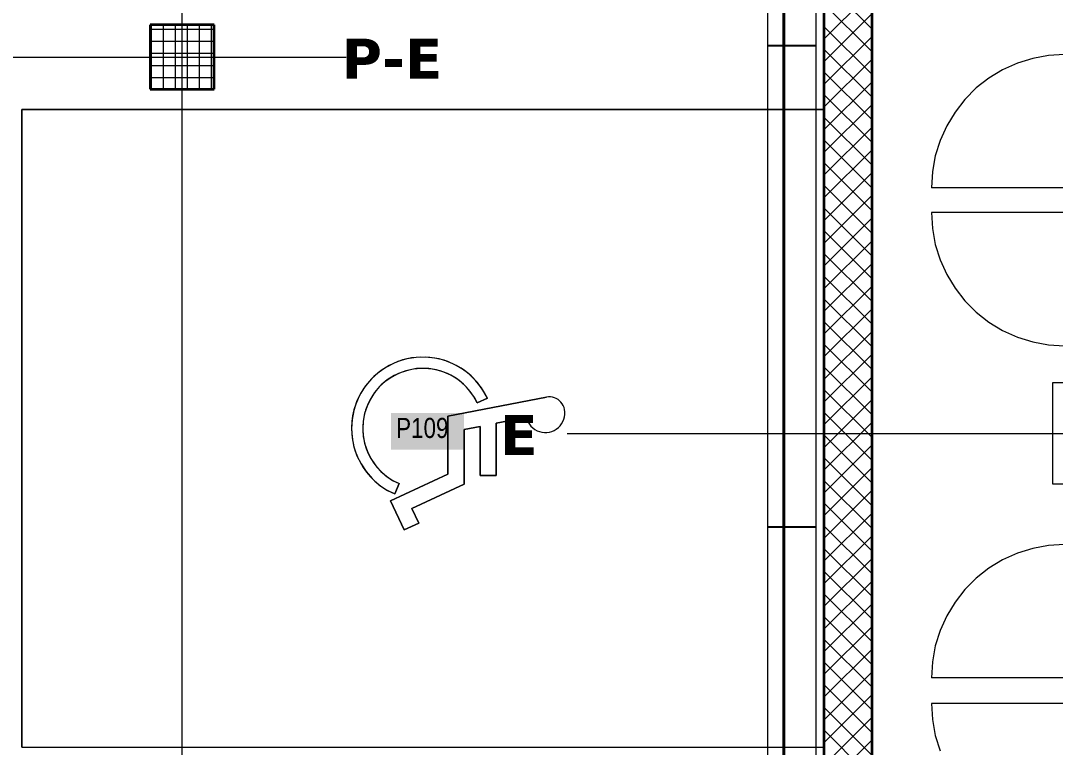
# Model space of a CAD drawing. Extents: x -882 to 613, y -179 to 707.
# Drawn here: x 5.4 to 134.3, y 127.8 to 218.3 of the extents above; entities that cross this region are included whole.
import ezdxf
from ezdxf.lldxf.tags import DXFTag

# ---------------------------------------------------------------- set-up
doc = ezdxf.new("R2010")
doc.units = 0
doc.layers.get('0').update_dxf_attribs({"lineweight": 13})
for name, color, linetype, lineweight, true_color in [('A-____-MATC-OTLN', 7, 'Strichpunkt - Mittel', 40, 0x0080ff), ('EL01_WAN_Trassen', 40, 'Continuous', 13, 0xffbf00), ('S-GRID-____-IDEN', 7, 'Continuous', 9, 0x5555aa)]:
    doc.layers.add(name, color=color, linetype=linetype, lineweight=lineweight, true_color=true_color)
for name, color, linetype, lineweight in [('A-DOOR-OPNG-OTLN', 7, 'Continuous', 9), ('A-FLOR-____-OVHD', 7, 'Strichpunkt - Fein', 9), ('A-WALL-____-MCUT', 7, 'Continuous', 35), ('A-WALL-____-PATT', 7, 'Continuous', 35), ('C-PRKG-____-IDEN', 7, 'Continuous', 5), ('C-PRKG-____-OTLN', 7, 'Continuous', 9), ('S-COLS-____-MCUT', 7, 'Continuous', 35), ('S-COLS-____-OTLN', 7, 'Continuous', 9), ('S-GRID-____-OTLN', 7, 'Continuous', 5)]:
    doc.layers.add(name, color=color, linetype=linetype, lineweight=lineweight)
doc.styles.get("Standard").update_dxf_attribs({"font": 'arial.ttf'})
tags = doc.linetypes.add('_Rasterlinie_', pattern=[0.375, 0.2, -0.05, 0.075, -0.05]).pattern_tags.tags
tags[10:11] = [DXFTag(74, 4), DXFTag(75, 0), DXFTag(340, '0'), DXFTag(46, 1.0), DXFTag(50, 0.0), DXFTag(44, 0.0), DXFTag(45, 0.0)]
tags[8:9] = [DXFTag(74, 4), DXFTag(75, 0), DXFTag(340, '0'), DXFTag(46, 1.0), DXFTag(50, 0.0), DXFTag(44, 0.0), DXFTag(45, 0.0)]
tags[6:7] = [DXFTag(74, 4), DXFTag(75, 0), DXFTag(340, '0'), DXFTag(46, 1.0), DXFTag(50, 0.0), DXFTag(44, 0.0), DXFTag(45, 0.0)]
tags[4:5] = [DXFTag(74, 4), DXFTag(75, 0), DXFTag(340, '0'), DXFTag(46, 1.0), DXFTag(50, 0.0), DXFTag(44, 0.0), DXFTag(45, 0.0)]
tags = doc.linetypes.add('Strichpunkt - Fein', pattern=[0.2, 0.1, -0.05, 0, -0.05]).pattern_tags.tags
tags[10:11] = [DXFTag(74, 4), DXFTag(75, 0), DXFTag(340, '0'), DXFTag(46, 1.0), DXFTag(50, 0.0), DXFTag(44, 0.0), DXFTag(45, 0.0)]
tags[8:9] = [DXFTag(74, 4), DXFTag(75, 0), DXFTag(340, '0'), DXFTag(46, 1.0), DXFTag(50, 0.0), DXFTag(44, 0.0), DXFTag(45, 0.0)]
tags[6:7] = [DXFTag(74, 4), DXFTag(75, 0), DXFTag(340, '0'), DXFTag(46, 1.0), DXFTag(50, 0.0), DXFTag(44, 0.0), DXFTag(45, 0.0)]
tags[4:5] = [DXFTag(74, 4), DXFTag(75, 0), DXFTag(340, '0'), DXFTag(46, 1.0), DXFTag(50, 0.0), DXFTag(44, 0.0), DXFTag(45, 0.0)]
tags = doc.linetypes.add('Strichpunkt - Mittel', pattern=[0.35, 0.15, -0.1, 0, -0.1]).pattern_tags.tags
tags[10:11] = [DXFTag(74, 4), DXFTag(75, 0), DXFTag(340, '0'), DXFTag(46, 1.0), DXFTag(50, 0.0), DXFTag(44, 0.0), DXFTag(45, 0.0)]
tags[8:9] = [DXFTag(74, 4), DXFTag(75, 0), DXFTag(340, '0'), DXFTag(46, 1.0), DXFTag(50, 0.0), DXFTag(44, 0.0), DXFTag(45, 0.0)]
tags[6:7] = [DXFTag(74, 4), DXFTag(75, 0), DXFTag(340, '0'), DXFTag(46, 1.0), DXFTag(50, 0.0), DXFTag(44, 0.0), DXFTag(45, 0.0)]
tags[4:5] = [DXFTag(74, 4), DXFTag(75, 0), DXFTag(340, '0'), DXFTag(46, 1.0), DXFTag(50, 0.0), DXFTag(44, 0.0), DXFTag(45, 0.0)]

# ---------------------------------------------------------------- blocks, each defined once
blk = doc.blocks.new('Referenz-A0UJ2IESXE', base_point=(-902.38, -164.15))
at = {"layer": 'A-____-MATC-OTLN', "color": 0, "linetype": 'Strichpunkt - Mittel', "ltscale": 0.4}
blk.add_line((100.49, 702.41), (100.49, -157.46), dxfattribs=at)
at = {"layer": 'A-DOOR-OPNG-OTLN', "color": 0, "linetype": 'Continuous', "ltscale": 0.13}
for p, q in [((135.49, 214.11), (133.49, 213.99)), ((129.6, 213.03), (127.77, 212.21)), ((131.52, 213.63), (129.6, 213.03)), ((133.49, 213.99), (131.52, 213.63)), ((127.77, 212.21), (126.06, 211.17)), ((126.06, 211.17), (124.48, 209.94)), ((124.48, 209.94), (123.06, 208.52)), ((123.06, 208.52), (121.83, 206.94)), ((121.83, 206.94), (120.79, 205.22)), ((120.79, 205.22), (119.97, 203.4)), ((119.97, 203.4), (119.37, 201.48)), ((119.37, 201.48), (119.01, 199.51)), ((119.01, 199.51), (118.89, 197.51)), ((135.49, 197.51), (118.89, 197.51)), ((135.49, 194.41), (118.89, 194.41)), ((118.89, 194.41), (119.01, 192.41)), ((119.01, 192.41), (119.37, 190.44)), ((119.37, 190.44), (119.97, 188.52)), ((119.97, 188.52), (120.79, 186.7)), ((120.79, 186.7), (121.83, 184.98)), ((121.83, 184.98), (123.06, 183.4)), ((123.06, 183.4), (124.48, 181.98)), ((124.48, 181.98), (126.06, 180.75)), ((126.06, 180.75), (127.77, 179.71)), ((127.77, 179.71), (129.6, 178.89)), ((129.6, 178.89), (131.52, 178.29)), ((131.52, 178.29), (133.49, 177.93)), ((133.49, 177.93), (135.49, 177.81)), ((131.52, 152.55), (129.6, 151.95)), ((133.49, 152.91), (131.52, 152.55)), ((135.49, 153.03), (133.49, 152.91)), ((127.77, 151.13), (126.06, 150.09)), ((129.6, 151.95), (127.77, 151.13)), ((126.06, 150.09), (124.48, 148.85)), ((124.48, 148.85), (123.06, 147.44)), ((123.06, 147.44), (121.83, 145.86)), ((121.83, 145.86), (120.79, 144.14)), ((120.79, 144.14), (119.97, 142.31)), ((119.97, 142.31), (119.37, 140.4)), ((119.37, 140.4), (119.01, 138.43)), ((119.01, 138.43), (118.89, 136.43)), ((135.49, 136.43), (118.89, 136.43)), ((135.49, 133.23), (118.89, 133.23)), ((118.89, 133.23), (119.01, 131.23)), ((119.01, 131.23), (119.37, 129.26)), ((119.37, 129.26), (119.97, 127.34))]:
    blk.add_line(p, q, dxfattribs=at)
at = {"layer": 'A-FLOR-____-OVHD', "color": 0, "linetype": 'Strichpunkt - Fein', "ltscale": 0.13}
for p, q in [((142.39, 173.19), (133.99, 173.19)), ((133.99, 173.19), (133.99, 160.59)), ((133.99, 160.59), (142.39, 160.59))]:
    blk.add_line(p, q, dxfattribs=at)
at = {"layer": 'A-WALL-____-MCUT', "color": 0, "linetype": 'Continuous', "ltscale": 0.35}
for p, q in [((105.49, 295.69), (105.49, -84.81)), ((111.49, -78.81), (111.49, 286.69))]:
    blk.add_line(p, q, dxfattribs=at)
at = {"layer": 'A-WALL-____-PATT', "color": 0, "linetype": 'Continuous', "lineweight": 9, "ltscale": 0.13}
for p, q in [((111.49, 217.27), (105.49, 223.27)), ((105.49, 216.03), (111.49, 222.03)), ((111.49, 214.44), (105.49, 220.44)), ((105.49, 213.2), (111.49, 219.2)), ((111.49, 211.61), (105.49, 217.61)), ((105.49, 210.37), (111.49, 216.37)), ((111.49, 208.78), (105.49, 214.78)), ((105.49, 207.54), (111.49, 213.54)), ((111.49, 205.96), (105.49, 211.96)), ((105.49, 204.71), (111.49, 210.71)), ((111.49, 203.13), (105.49, 209.13)), ((105.49, 201.88), (111.49, 207.88)), ((111.49, 200.3), (105.49, 206.3)), ((105.49, 199.06), (111.49, 205.06)), ((111.49, 197.47), (105.49, 203.47)), ((105.49, 196.23), (111.49, 202.23)), ((111.49, 194.64), (105.49, 200.64)), ((105.49, 193.4), (111.49, 199.4)), ((111.49, 191.81), (105.49, 197.81)), ((105.49, 190.57), (111.49, 196.57)), ((111.49, 188.99), (105.49, 194.99)), ((105.49, 187.74), (111.49, 193.74)), ((111.49, 186.16), (105.49, 192.16)), ((105.49, 184.91), (111.49, 190.91)), ((111.49, 183.33), (105.49, 189.33)), ((105.49, 182.08), (111.49, 188.08)), ((111.49, 180.5), (105.49, 186.5)), ((105.49, 179.26), (111.49, 185.26)), ((111.49, 177.67), (105.49, 183.67)), ((105.49, 176.43), (111.49, 182.43)), ((111.49, 174.84), (105.49, 180.84)), ((105.49, 173.6), (111.49, 179.6)), ((111.49, 172.01), (105.49, 178.01)), ((105.49, 170.77), (111.49, 176.77)), ((111.49, 169.19), (105.49, 175.19)), ((105.49, 167.94), (111.49, 173.94)), ((111.49, 166.36), (105.49, 172.36)), ((105.49, 165.11), (111.49, 171.11)), ((111.49, 163.53), (105.49, 169.53)), ((105.49, 162.29), (111.49, 168.29)), ((111.49, 160.7), (105.49, 166.7)), ((105.49, 159.46), (111.49, 165.46)), ((111.49, 157.87), (105.49, 163.87)), ((105.49, 156.63), (111.49, 162.63)), ((111.49, 155.04), (105.49, 161.04)), ((105.49, 153.8), (111.49, 159.8)), ((111.49, 152.22), (105.49, 158.22)), ((105.49, 150.97), (111.49, 156.97)), ((111.49, 149.39), (105.49, 155.39)), ((105.49, 148.14), (111.49, 154.14)), ((111.49, 146.56), (105.49, 152.56)), ((105.49, 145.31), (111.49, 151.31)), ((111.49, 143.73), (105.49, 149.73)), ((105.49, 142.49), (111.49, 148.49)), ((111.49, 140.9), (105.49, 146.9)), ((105.49, 139.66), (111.49, 145.66)), ((111.49, 138.07), (105.49, 144.07)), ((105.49, 136.83), (111.49, 142.83)), ((111.49, 135.25), (105.49, 141.25)), ((105.49, 134), (111.49, 140)), ((111.49, 132.42), (105.49, 138.42)), ((105.49, 131.17), (111.49, 137.17)), ((111.49, 129.59), (105.49, 135.59)), ((105.49, 128.34), (111.49, 134.34)), ((111.49, 126.76), (105.49, 132.76)), ((105.49, 125.52), (111.49, 131.52)), ((111.49, 123.93), (105.49, 129.93)), ((105.49, 122.69), (111.49, 128.69))]:
    blk.add_line(p, q, dxfattribs=at)
at = {"layer": 'C-PRKG-____-IDEN', "color": 7, "linetype": 'Continuous', "ltscale": 0.13, "true_color": 0xffffff}
for points in [[(51.53, 164.85), (60.6, 164.85), (51.53, 169.45)], [(60.6, 164.85), (51.53, 169.45), (60.6, 169.45)]]:
    blk.add_solid(points, dxfattribs=at)
at = {"layer": 'C-PRKG-____-OTLN', "color": 0, "linetype": 'Continuous', "ltscale": 0.13}
for p, q in [((5.49, 127.77), (5.49, 207.26)), ((105.49, 207.26), (5.49, 207.26)), ((105.49, 207.26), (5.49, 207.26)), ((5.49, 207.26), (5.49, 127.77)), ((5.49, 127.77), (5.49, 207.26)), ((5.49, 207.26), (105.49, 207.26)), ((5.49, 207.26), (5.49, 207.26)), ((51.9, 175.65), (50.88, 175.12)), ((52.37, 175.84), (51.3, 175.36)), ((52.97, 176.04), (51.9, 175.65)), ((53.5, 176.18), (52.37, 175.84)), ((54.09, 176.29), (52.97, 176.04)), ((54.65, 176.36), (53.5, 176.18)), ((55.23, 176.4), (54.09, 176.29)), ((55.83, 176.4), (54.65, 176.36)), ((56.38, 176.36), (55.23, 176.4)), ((57, 176.27), (55.83, 176.4)), ((57.51, 176.17), (56.38, 176.36)), ((58.14, 176), (57, 176.27)), ((58.6, 175.84), (57.51, 176.17)), ((59.23, 175.58), (58.14, 176)), ((59.65, 175.37), (58.6, 175.84)), ((60.26, 175.01), (59.23, 175.58)), ((49.94, 174.46), (49.09, 173.69)), ((50.3, 174.74), (49.4, 173.99)), ((50.88, 175.12), (49.94, 174.46)), ((51.3, 175.36), (50.3, 174.74)), ((52.46, 174.36), (51.61, 173.92)), ((52.79, 174.5), (51.9, 174.09)), ((53.37, 174.7), (52.46, 174.36)), ((53.73, 174.79), (52.79, 174.5)), ((54.31, 174.91), (53.37, 174.7)), ((54.7, 174.96), (53.73, 174.79)), ((55.27, 175), (54.31, 174.91)), ((55.68, 175), (54.7, 174.96)), ((56.24, 174.97), (55.27, 175)), ((56.67, 174.91), (55.68, 175)), ((57.19, 174.81), (56.24, 174.97)), ((57.63, 174.69), (56.67, 174.91)), ((58.11, 174.53), (57.19, 174.81)), ((58.55, 174.35), (57.63, 174.69)), ((58.99, 174.13), (58.11, 174.53)), ((59.42, 173.89), (58.55, 174.35)), ((59.82, 173.63), (58.99, 174.13)), ((60.62, 174.77), (59.65, 175.37)), ((61.21, 174.32), (60.26, 175.01)), ((61.51, 174.05), (60.62, 174.77)), ((62.06, 173.5), (61.21, 174.32)), ((48.6, 173.13), (48.15, 172.53)), ((49.09, 173.69), (48.35, 172.82)), ((49.4, 173.99), (48.6, 173.13)), ((50.31, 172.93), (49.64, 172.2)), ((50.81, 173.37), (50.1, 172.72)), ((51.06, 173.56), (50.31, 172.93)), ((51.61, 173.92), (50.81, 173.37)), ((51.9, 174.09), (51.06, 173.56)), ((60.22, 173.32), (59.42, 173.89)), ((60.57, 173.02), (59.82, 173.63)), ((60.94, 172.65), (60.22, 173.32)), ((61.23, 172.32), (60.57, 173.02)), ((62.31, 173.22), (61.51, 174.05)), ((62.79, 172.59), (62.06, 173.5)), ((62.98, 172.3), (62.31, 173.22)), ((47.73, 171.85), (47.23, 170.82)), ((47.75, 171.9), (47.41, 171.23)), ((48.35, 172.82), (47.73, 171.85)), ((48.15, 172.53), (47.75, 171.9)), ((49.24, 171.64), (48.88, 171.05)), ((49.47, 171.98), (48.95, 171.17)), ((49.64, 172.2), (49.24, 171.64)), ((50.1, 172.72), (49.47, 171.98)), ((61.57, 171.89), (60.94, 172.65)), ((61.8, 171.54), (61.23, 172.32)), ((61.95, 171.31), (61.57, 171.88)), ((62.27, 170.7), (61.8, 171.54)), ((63.19, 171.95), (62.79, 172.59)), ((63.54, 171.29), (62.98, 172.3)), ((63.54, 171.29), (63.19, 171.95)), ((47.23, 170.82), (46.88, 169.73)), ((47.13, 170.54), (46.9, 169.83)), ((47.41, 171.23), (47.13, 170.54)), ((48.53, 170.3), (48.23, 169.38)), ((48.59, 170.43), (48.35, 169.78)), ((48.95, 171.17), (48.53, 170.3)), ((48.88, 171.05), (48.59, 170.43)), ((70.89, 171.41), (58.62, 169.03)), ((58.62, 169.03), (70.89, 171.41)), ((62.27, 170.7), (61.95, 171.31)), ((62.27, 170.7), (63.54, 171.29)), ((63.54, 171.29), (62.27, 170.7)), ((62.27, 170.7), (62.27, 170.7)), ((63.54, 171.29), (63.54, 171.29)), ((71.14, 171.44), (70.89, 171.41)), ((71.14, 171.44), (70.89, 171.41)), ((71.4, 171.44), (71.14, 171.44)), ((71.4, 171.44), (71.14, 171.44)), ((71.65, 171.41), (71.4, 171.44)), ((71.65, 171.41), (71.4, 171.44)), ((71.89, 171.34), (71.65, 171.41)), ((71.89, 171.34), (71.65, 171.41)), ((72.12, 171.24), (71.89, 171.34)), ((72.12, 171.24), (71.89, 171.34)), ((72.34, 171.12), (72.12, 171.24)), ((72.34, 171.12), (72.12, 171.24)), ((72.54, 170.96), (72.34, 171.12)), ((72.54, 170.96), (72.34, 171.12)), ((72.71, 170.78), (72.54, 170.96)), ((72.71, 170.78), (72.54, 170.96)), ((72.87, 170.58), (72.71, 170.78)), ((72.87, 170.58), (72.71, 170.78)), ((72.99, 170.37), (72.87, 170.58)), ((72.99, 170.37), (72.87, 170.58)), ((73.09, 170.13), (72.99, 170.37)), ((73.09, 170.13), (72.99, 170.37)), ((46.74, 169.1), (46.64, 168.36)), ((46.88, 169.73), (46.66, 168.61)), ((46.9, 169.83), (46.74, 169.1)), ((48.23, 169.38), (48.05, 168.43)), ((48.17, 169.11), (48.05, 168.43)), ((48.35, 169.78), (48.17, 169.11)), ((58.62, 169.03), (58.62, 161.83)), ((58.62, 161.83), (58.62, 169.03)), ((58.62, 169.03), (58.62, 169.03)), ((73.15, 169.89), (73.09, 170.13)), ((73.15, 169.89), (73.09, 170.13)), ((73.19, 169.58), (73.15, 169.89)), ((73.19, 169.58), (73.15, 169.89)), ((73.15, 168.95), (73.19, 169.26)), ((73.15, 168.95), (73.19, 169.26)), ((73.19, 169.26), (73.19, 169.58)), ((73.19, 169.26), (73.19, 169.58)), ((73.2, 169.43), (73.2, 169.43)), ((46.66, 168.61), (46.6, 167.46)), ((46.64, 168.36), (46.6, 167.61)), ((48.05, 168.43), (48, 167.47)), ((48.05, 168.43), (48, 167.75)), ((48, 167.75), (48.01, 167.06)), ((60.62, 167.38), (62.62, 167.77)), ((62.62, 167.77), (60.62, 167.38)), ((62.62, 167.77), (62.62, 161.63)), ((62.62, 161.63), (62.62, 167.77)), ((62.62, 167.77), (62.62, 167.77)), ((64.62, 168.16), (68.39, 168.89)), ((68.39, 168.89), (64.62, 168.16)), ((64.62, 161.63), (64.62, 168.16)), ((64.62, 168.16), (64.62, 161.63)), ((64.62, 168.16), (64.62, 168.16)), ((68.39, 168.89), (68.48, 168.59)), ((68.39, 168.89), (68.48, 168.59)), ((68.39, 168.89), (68.39, 168.89)), ((68.48, 168.59), (68.61, 168.3)), ((68.48, 168.59), (68.61, 168.3)), ((68.61, 168.3), (68.77, 168.03)), ((68.61, 168.3), (68.77, 168.03)), ((68.77, 168.03), (68.97, 167.78)), ((68.77, 168.03), (68.97, 167.78)), ((68.97, 167.78), (69.2, 167.57)), ((68.97, 167.78), (69.2, 167.57)), ((72.38, 167.61), (72.6, 167.83)), ((72.38, 167.61), (72.6, 167.83)), ((72.6, 167.83), (72.79, 168.08)), ((72.6, 167.83), (72.79, 168.08)), ((72.79, 168.08), (72.95, 168.36)), ((72.79, 168.08), (72.95, 168.36)), ((72.95, 168.36), (73.07, 168.65)), ((72.95, 168.36), (73.07, 168.65)), ((73.07, 168.65), (73.15, 168.95)), ((73.07, 168.65), (73.15, 168.95)), ((46.6, 167.61), (46.62, 166.86)), ((46.6, 167.51), (46.6, 167.51)), ((46.6, 167.46), (46.68, 166.32)), ((46.62, 166.86), (46.71, 166.12)), ((48, 167.47), (48.07, 166.51)), ((48.01, 167.06), (48.09, 166.37)), ((48.07, 166.51), (48.26, 165.56)), ((60.62, 160.55), (60.62, 167.38)), ((60.62, 167.38), (60.62, 160.55)), ((60.62, 167.38), (60.62, 167.38)), ((69.2, 167.57), (69.45, 167.38)), ((69.2, 167.57), (69.45, 167.38)), ((69.45, 167.38), (69.73, 167.23)), ((69.45, 167.38), (69.73, 167.23)), ((69.73, 167.23), (70.02, 167.11)), ((69.73, 167.23), (70.02, 167.11)), ((70.02, 167.11), (70.33, 167.03)), ((70.02, 167.11), (70.33, 167.03)), ((70.33, 167.03), (70.64, 167)), ((70.33, 167.03), (70.64, 167)), ((70.64, 167), (70.95, 167)), ((70.64, 167), (70.95, 167)), ((70.95, 167), (71.27, 167.05)), ((70.95, 167), (71.27, 167.05)), ((71.27, 167.05), (71.57, 167.13)), ((71.27, 167.05), (71.57, 167.13)), ((71.57, 167.13), (71.86, 167.25)), ((71.57, 167.13), (71.86, 167.25)), ((71.86, 167.25), (72.13, 167.41)), ((71.86, 167.25), (72.13, 167.41)), ((72.13, 167.41), (72.38, 167.61)), ((72.13, 167.41), (72.38, 167.61)), ((46.68, 166.32), (46.9, 165.2)), ((46.71, 166.12), (46.86, 165.39)), ((46.86, 165.39), (47.06, 164.67)), ((46.9, 165.2), (47.27, 164.11)), ((48.09, 166.37), (48.22, 165.69)), ((48.22, 165.69), (48.42, 165.03)), ((48.26, 165.56), (48.57, 164.65)), ((47.06, 164.67), (47.33, 163.97)), ((47.27, 164.11), (47.78, 163.08)), ((47.33, 163.97), (47.66, 163.3)), ((48.42, 165.03), (48.68, 164.39)), ((48.57, 164.65), (48.99, 163.78)), ((48.68, 164.39), (48.99, 163.78)), ((47.66, 163.3), (48.04, 162.66)), ((47.78, 163.08), (48.41, 162.13)), ((48.04, 162.66), (48.48, 162.05)), ((48.99, 163.78), (49.53, 162.98)), ((48.99, 163.78), (49.36, 163.2)), ((49.37, 163.2), (49.79, 162.65)), ((49.53, 162.98), (50.16, 162.25)), ((49.79, 162.65), (50.26, 162.15)), ((48.41, 162.13), (49.17, 161.26)), ((48.48, 162.05), (48.96, 161.48)), ((48.96, 161.48), (49.49, 160.95)), ((49.17, 161.26), (50.02, 160.5)), ((50.16, 162.25), (50.88, 161.61)), ((50.26, 162.15), (50.96, 161.55)), ((50.88, 161.61), (51.68, 161.06)), ((50.96, 161.55), (51.72, 161.04)), ((58.62, 161.83), (51.46, 158.49)), ((51.46, 158.49), (58.62, 161.83)), ((58.62, 161.83), (58.62, 161.83)), ((62.62, 161.63), (64.62, 161.63)), ((64.62, 161.63), (62.62, 161.63)), ((62.62, 161.63), (62.62, 161.63)), ((64.62, 161.63), (64.62, 161.63)), ((49.49, 160.95), (50.26, 160.32)), ((50.02, 160.5), (50.97, 159.86)), ((50.26, 160.32), (51.1, 159.78)), ((51.68, 161.06), (52.54, 160.63)), ((51.72, 161.04), (52.54, 160.63)), ((51.99, 159.34), (52.54, 160.63)), ((52.54, 160.63), (51.99, 159.34)), ((52.54, 160.63), (52.54, 160.63)), ((54.12, 157.52), (60.62, 160.55)), ((60.62, 160.55), (54.12, 157.52)), ((60.62, 160.55), (60.62, 160.55)), ((50.97, 159.86), (51.99, 159.34)), ((51.1, 159.78), (51.99, 159.34)), ((51.99, 159.34), (51.99, 159.34)), ((51.46, 158.49), (53.15, 154.87)), ((53.15, 154.87), (51.46, 158.49)), ((51.46, 158.49), (51.46, 158.49)), ((54.97, 155.71), (54.12, 157.52)), ((54.12, 157.52), (54.97, 155.71)), ((54.12, 157.52), (54.12, 157.52)), ((53.15, 154.87), (54.97, 155.71)), ((54.97, 155.71), (53.15, 154.87)), ((53.15, 154.87), (53.15, 154.87)), ((54.97, 155.71), (54.97, 155.71)), ((5.49, 127.77), (105.49, 127.77)), ((5.49, 127.77), (5.49, 127.77))]:
    blk.add_line(p, q, dxfattribs=at)
at = {"layer": 'S-COLS-____-MCUT', "color": 0, "linetype": 'Continuous', "ltscale": 0.35}
for p, q in [((29.49, 217.79), (21.49, 217.79)), ((21.49, 217.79), (21.49, 209.79)), ((29.49, 209.79), (29.49, 217.79)), ((21.49, 209.79), (29.49, 209.79))]:
    blk.add_line(p, q, dxfattribs=at)
at = {"layer": 'S-COLS-____-OTLN', "color": 0, "linetype": 'Continuous', "ltscale": 0.13}
for p, q in [((21.49, 217.26), (29.49, 217.26)), ((21.65, 209.79), (21.65, 217.79)), ((23.15, 209.79), (23.15, 217.79)), ((24.65, 209.79), (24.65, 217.79)), ((26.15, 209.79), (26.15, 217.79)), ((27.65, 209.79), (27.65, 217.79)), ((29.15, 209.79), (29.15, 217.79)), ((21.49, 215.76), (29.49, 215.76)), ((21.49, 214.26), (29.49, 214.26)), ((21.49, 212.76), (29.49, 212.76)), ((21.49, 211.26), (29.49, 211.26))]:
    blk.add_line(p, q, dxfattribs=at)
at = {"layer": 'S-GRID-____-OTLN', "color": 0, "linetype": '_Rasterlinie_', "ltscale": 0.13}
for p, q in [((25.49, -157.46), (25.49, 660.29)), ((-854.49, 213.79), (45.92, 213.79)), ((73.49, 166.89), (391.8, 166.89))]:
    blk.add_line(p, q, dxfattribs=at)
at = {"layer": 'C-PRKG-____-IDEN', "color": 0, "linetype": 'Continuous', "ltscale": 0.13, "insert": (52.16, 168.82), "char_height": 2.5, "attachment_point": 1}
blk.add_mtext('{\\W0.8;\\fArial;P109}', dxfattribs=at)
at = {"layer": 'S-GRID-____-IDEN', "color": 0, "linetype": 'Continuous', "lineweight": 5, "ltscale": 0.13, "char_height": 5, "attachment_point": 1}
for s, insert in [('{\\fVerdana|b1|i0;P-E}', (45.37, 216.08)), ('{\\fVerdana|b1|i0;E}', (65.11, 169.18))]:
    blk.add_mtext(s, dxfattribs=dict(at, insert=insert))
blk = doc.blocks.new('Kabelkanal-A0UJ2IFCXE', base_point=(98.49, 95.22))
at = {"color": 0, "linetype": 'ByBlock', "lineweight": -2, "ltscale": 0.13}
for p, q in [((98.49, 155.21), (98.49, 155.23)), ((98.49, 95.24), (98.49, 155.23)), ((98.49, 155.23), (104.49, 155.23)), ((98.49, 95.22), (98.49, 155.21)), ((98.49, 155.21), (104.49, 155.21)), ((104.49, 155.21), (104.49, 155.23)), ((104.49, 155.23), (104.49, 95.24)), ((104.49, 155.21), (104.49, 95.22)), ((98.49, 95.22), (98.49, 95.24)), ((104.49, 95.24), (98.49, 95.24)), ((104.49, 95.22), (98.49, 95.22)), ((104.49, 95.22), (104.49, 95.24))]:
    blk.add_line(p, q, dxfattribs=at)
blk = doc.blocks.new('Kabelkanal-A0UJ2IGAXE', base_point=(98.49, 155.21))
at = {"color": 0, "linetype": 'ByBlock', "lineweight": -2, "ltscale": 0.13}
for p, q in [((98.49, 215.2), (98.49, 215.22)), ((98.49, 155.23), (98.49, 215.22)), ((98.49, 215.22), (104.49, 215.22)), ((98.49, 155.21), (98.49, 215.2)), ((98.49, 215.2), (104.49, 215.2)), ((104.49, 215.2), (104.49, 215.22)), ((104.49, 215.22), (104.49, 155.23)), ((104.49, 215.2), (104.49, 155.21)), ((98.49, 155.21), (98.49, 155.23)), ((104.49, 155.23), (98.49, 155.23)), ((104.49, 155.21), (98.49, 155.21)), ((104.49, 155.21), (104.49, 155.23))]:
    blk.add_line(p, q, dxfattribs=at)
blk = doc.blocks.new('Kabelkanal-A0UJ2IGEXE', base_point=(98.49, 215.2))
at = {"color": 0, "linetype": 'ByBlock', "lineweight": -2, "ltscale": 0.13}
for p, q in [((98.49, 279.19), (98.49, 279.21)), ((98.49, 215.22), (98.49, 279.21)), ((98.49, 279.21), (104.49, 279.21)), ((98.49, 215.2), (98.49, 279.19)), ((98.49, 279.19), (104.49, 279.19)), ((104.49, 279.19), (104.49, 279.21)), ((104.49, 279.21), (104.49, 215.22)), ((104.49, 279.19), (104.49, 215.2)), ((98.49, 215.2), (98.49, 215.22)), ((104.49, 215.22), (98.49, 215.22)), ((104.49, 215.2), (98.49, 215.2)), ((104.49, 215.2), (104.49, 215.22))]:
    blk.add_line(p, q, dxfattribs=at)

msp = doc.modelspace()

# ---------------------------------------------------------------- block references
at = {"color": 9, "lineweight": 25, "ltscale": 0.25, "true_color": 0xc0c0c0}
msp.add_blockref('Referenz-A0UJ2IESXE', (-902.38, -164.15), dxfattribs=at)
at = {"layer": 'EL01_WAN_Trassen', "ltscale": 0.13}
for name, p in [('Kabelkanal-A0UJ2IGEXE', (98.49, 215.2)), ('Kabelkanal-A0UJ2IGAXE', (98.49, 155.21)), ('Kabelkanal-A0UJ2IFCXE', (98.49, 95.22))]:
    msp.add_blockref(name, p, dxfattribs=at)

doc.saveas('drawing.dxf')
